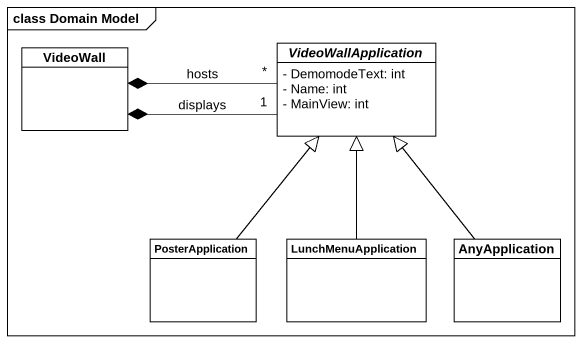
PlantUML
@startuml
mainframe class Domain Model
hide circle
hide empty members
skinparam classAttributeIconSize 0
class VideoWall
abstract class VideoWallApplication {
  - DemomodeText: int
  - Name: int
  - MainView: int
}
class PosterApplication
class LunchMenuApplication
class AnyApplication
VideoWallApplication "*" -left-* VideoWall : hosts
VideoWallApplication "1" -left-* VideoWall : displays
PosterApplication -up-|> VideoWallApplication
LunchMenuApplication -up-|> VideoWallApplication
AnyApplication -up-|> VideoWallApplication
@enduml
